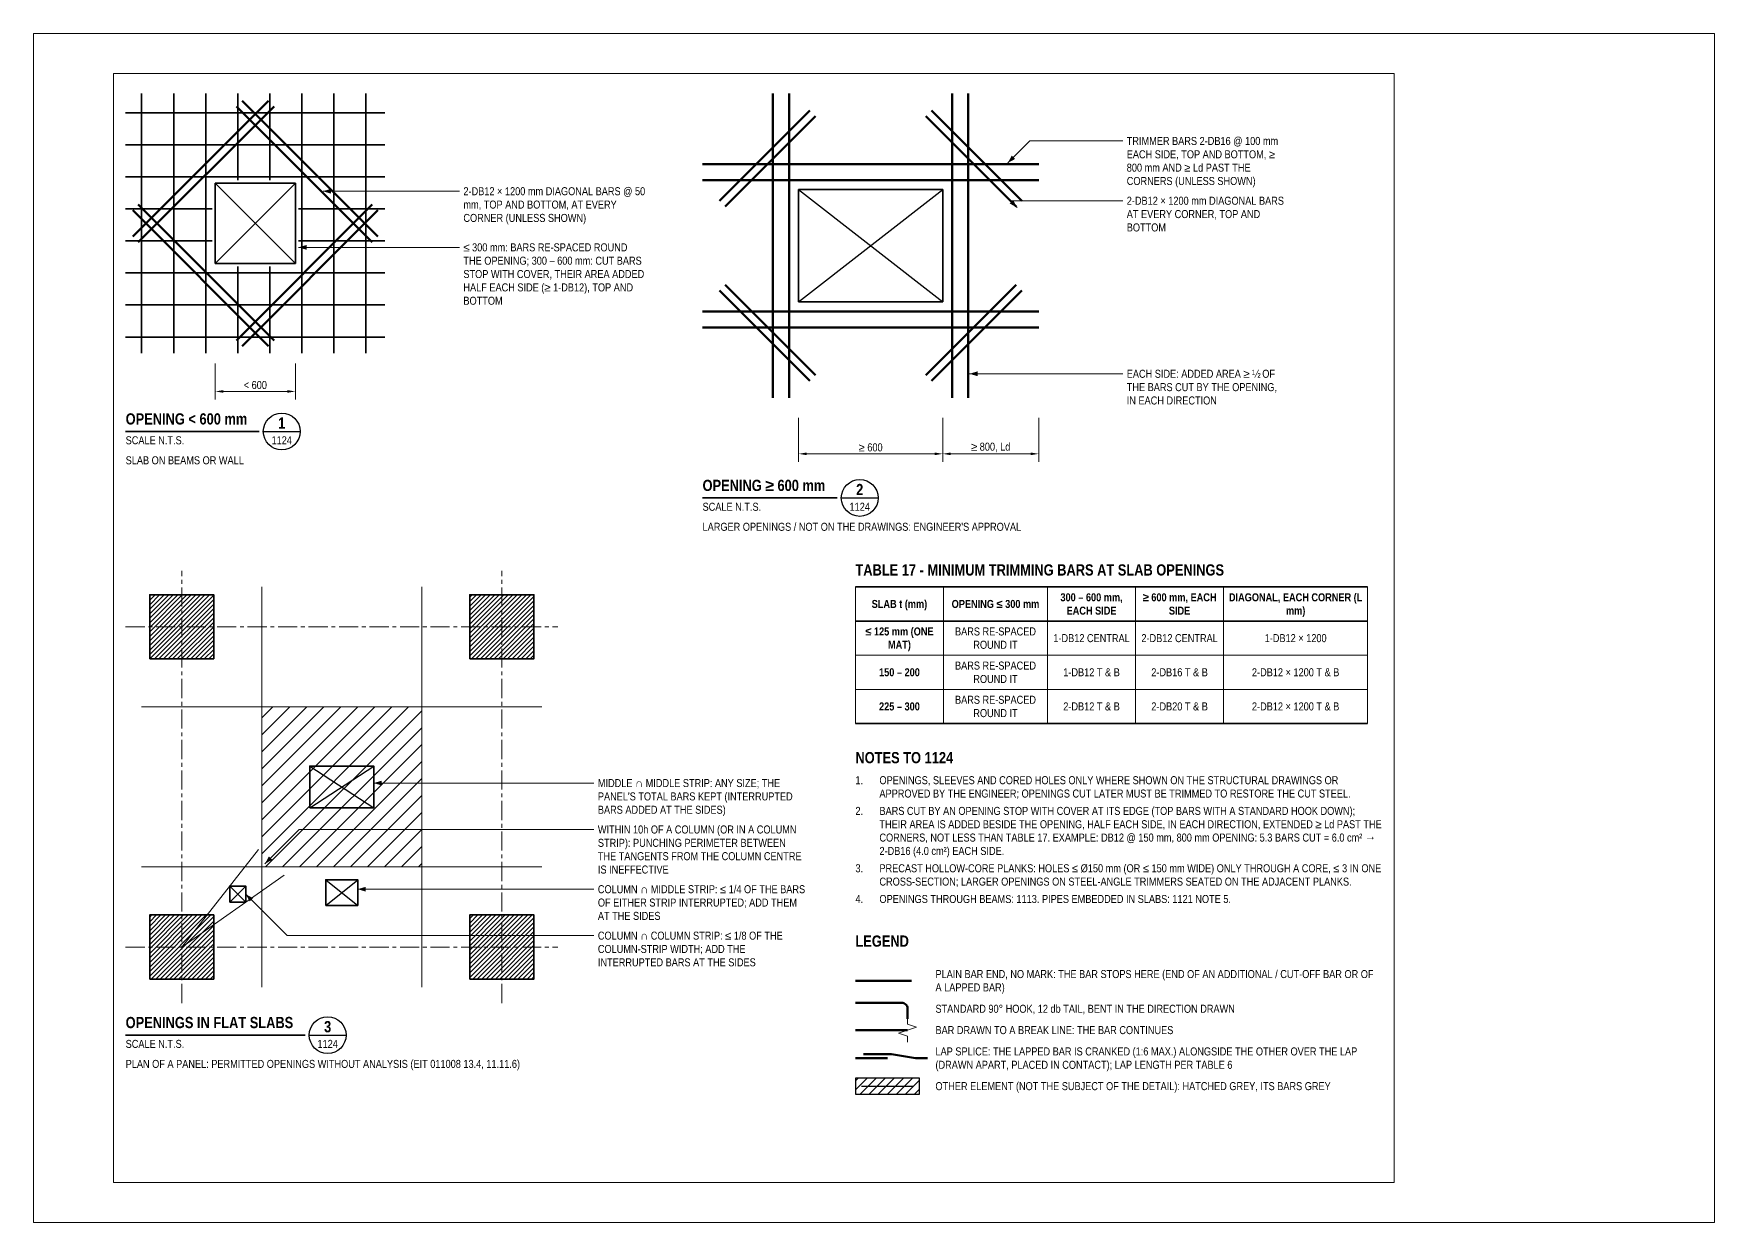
# Model space of a CAD drawing. Header units: millimetres. Extents: x 0 to 91000, y 0 to 7425.
# Drawn here: x 34500 to 45000, y 0 to 7425 of the extents above; entities that cross this region are included whole.
import ezdxf
from ezdxf.enums import TextEntityAlignment as Align

# ---------------------------------------------------------------- set-up
doc = ezdxf.new("R2010")
doc.units = ezdxf.units.MM
doc.header["$LTSCALE"] = 3.75
doc.linetypes.add('CENTER', pattern=[50.8, 31.75, -6.35, 6.35, -6.35])
for name, color, linetype, lineweight in [('S-ANNO', 3, 'Continuous', 18), ('S-BREAK', 8, 'Continuous', 18), ('S-CENT', 3, 'CENTER', 18), ('S-CONC', 4, 'Continuous', 35), ('S-CONC-VIS', 5, 'Continuous', 25), ('S-DET', 7, 'Continuous', 18), ('S-DIMS', 2, 'Continuous', 18), ('S-HATCH', 9, 'Continuous', 13), ('S-REBR', 1, 'Continuous', 50), ('S-REBR-NF', 252, 'Continuous', 25), ('S-REBR-SEC', 30, 'Continuous', 35), ('S-SYMB', 6, 'Continuous', 25), ('S-TEXT', 7, 'Continuous', 18), ('S-TITLE', 4, 'Continuous', 35), ('S-TTLB', 4, 'Continuous', 35), ('S-TTLB-THIN', 8, 'Continuous', 18)]:
    doc.layers.add(name, color=color, linetype=linetype, lineweight=lineweight)
doc.layers.add('S-SHEET', color=9, linetype='Continuous', lineweight=13, plot=False)
doc.layers.add('S-TB-AREA', color=9, linetype='Continuous', lineweight=13, plot=False)
doc.styles.add('AN', font='ARIALN_0.TTF')
doc.styles.add('ANB', font='ARIALNB_0.TTF')
doc.dimstyles.new('EIT-25', dxfattribs={"dimscale": 25, "dimtxt": 2, "dimasz": 2, "dimexe": 2, "dimexo": 1, "dimgap": 0.6, "dimtad": 1, "dimdec": 0, "dimtxsty": 'AN', "dimcen": 2.5, "dimclrd": 2, "dimclre": 8, "dimclrt": 7, "dimazin": 3, "dimtfac": 1, "dimtmove": 1, "dimatfit": 3, "dimlwd": -1, "dimlwe": -1, "dimarcsym": 0})

# ---------------------------------------------------------------- blocks, each defined once
blk = doc.blocks.new('VT-1124-1', base_point=(23, 188.84))
at = {"layer": 'S-SYMB'}
blk.add_line((57.4, 197.6), (66.6, 197.6), dxfattribs=at)
blk.add_circle((62, 197.6), 4.6, dxfattribs=at)
at = {"layer": 'S-TITLE'}
blk.add_line((23, 197.6), (56.4, 197.6), dxfattribs=at)
at = {"layer": 'S-TEXT'}
for s, height, style, p in [('1', 2.8, 'ANB', (62, 199.7)), ('1124', 2, 'AN', (62, 195.4))]:
    blk.add_text(s, height=height, dxfattribs=dict(at, style=style)).set_placement(p, align=Align.MIDDLE_CENTER)
at = {"layer": 'S-TEXT', "style": 'AN'}
for s, p in [('SCALE N.T.S.', (23, 196.4)), ('SLAB ON BEAMS OR WALL', (23, 191.4))]:
    blk.add_text(s, height=2, dxfattribs=at).set_placement(p, align=Align.TOP_LEFT)
at = {"layer": 'S-TITLE', "style": 'ANB'}
blk.add_text('OPENING < 600 mm', height=2.8, dxfattribs=at).set_placement((23, 198.5), align=Align.BOTTOM_LEFT)
blk = doc.blocks.new('VT-1124-2', base_point=(167.15, 172.23))
at = {"layer": 'S-SYMB'}
blk.add_line((201.82, 180.98), (211.02, 180.98), dxfattribs=at)
blk.add_circle((206.42, 180.98), 4.6, dxfattribs=at)
at = {"layer": 'S-TITLE'}
blk.add_line((167.15, 180.98), (200.82, 180.98), dxfattribs=at)
at = {"layer": 'S-TEXT'}
for s, height, style, p in [('2', 2.8, 'ANB', (206.42, 183.08)), ('1124', 2, 'AN', (206.42, 178.78))]:
    blk.add_text(s, height=height, dxfattribs=dict(at, style=style)).set_placement(p, align=Align.MIDDLE_CENTER)
at = {"layer": 'S-TEXT', "style": 'AN'}
for s, p in [('SCALE N.T.S.', (167.15, 179.78)), ("LARGER OPENINGS / NOT ON THE DRAWINGS: ENGINEER'S APPROVAL", (167.15, 174.78))]:
    blk.add_text(s, height=2, dxfattribs=at).set_placement(p, align=Align.TOP_LEFT)
at = {"layer": 'S-TITLE', "style": 'ANB'}
blk.add_text('OPENING ≥ 600 mm', height=2.8, dxfattribs=at).set_placement((167.15, 181.88), align=Align.BOTTOM_LEFT)
blk = doc.blocks.new('DET-1124-3', base_point=(23650, -66350))
at = {"layer": 'S-HATCH'}
h = blk.add_hatch(dxfattribs=at)
h.set_pattern_fill('ANSI31', color=256, scale=6.299213)
h.paths.add_polyline_path([(23800, -64200), (24200, -64200), (24200, -63800), (23800, -63800)])
h = blk.add_hatch(dxfattribs=at)
h.set_pattern_fill('ANSI31', color=256, scale=6.299213)
h.paths.add_polyline_path([(25800, -64200), (26200, -64200), (26200, -63800), (25800, -63800)])
h = blk.add_hatch(dxfattribs=at)
h.set_pattern_fill('ANSI31', color=256, scale=23.62205)
h.paths.add_polyline_path([(24500, -65500), (25500, -65500), (25500, -64500), (24500, -64500)])
h = blk.add_hatch(dxfattribs=at)
h.set_pattern_fill('ANSI31', color=256, scale=6.299213)
h.paths.add_polyline_path([(23800, -66200), (24200, -66200), (24200, -65800), (23800, -65800)])
h = blk.add_hatch(dxfattribs=at)
h.set_pattern_fill('ANSI31', color=256, scale=6.299213)
h.paths.add_polyline_path([(25800, -66200), (26200, -66200), (26200, -65800), (25800, -65800)])
at = {"layer": 'S-ANNO'}
for p, q in [((24500, -66250), (24500, -63750)), ((25500, -66250), (25500, -63750)), ((23750, -64500), (26250, -64500)), ((24000, -66000), (24480, -65392)), ((23750, -65500), (26250, -65500)), ((24000, -66000), (24640, -65552))]:
    blk.add_line(p, q, dxfattribs=at)
at = {"layer": 'S-ANNO', "flags": 128}
for points in [[(25200, -64976), (26500, -64976), (26575, -64976)], [(24520, -65480), (24734, -65266), (26500, -65266), (26575, -65266)], [(24400, -65670), (24659, -65929), (26500, -65929), (26575, -65929)], [(25100, -65639), (26500, -65639), (26575, -65639)]]:
    blk.add_lwpolyline(points, dxfattribs=at)
at = {"layer": 'S-ANNO'}
for points in [[(25200, -64976), (25250, -64991), (25250, -64961)], [(24520, -65480), (24566, -65455), (24545, -65434)], [(25100, -65639), (25150, -65654), (25150, -65624)], [(24400, -65670), (24425, -65716), (24446, -65695)]]:
    blk.add_solid(points, dxfattribs=at)
at = {"layer": 'S-CENT'}
for p, q in [((24000, -66350), (24000, -63650)), ((26000, -66350), (26000, -63650)), ((23650, -64000), (26350, -64000)), ((23650, -66000), (26350, -66000))]:
    blk.add_line(p, q, dxfattribs=at)
at = {"layer": 'S-CONC', "flags": 128}
for points in [[(23800, -64200), (24200, -64200), (24200, -63800), (23800, -63800)], [(25800, -64200), (26200, -64200), (26200, -63800), (25800, -63800)], [(24800, -65130), (25200, -65130), (25200, -64870), (24800, -64870)], [(24300, -65720), (24400, -65720), (24400, -65620), (24300, -65620)], [(24900, -65740), (25100, -65740), (25100, -65580), (24900, -65580)], [(23800, -66200), (24200, -66200), (24200, -65800), (23800, -65800)], [(25800, -66200), (26200, -66200), (26200, -65800), (25800, -65800)]]:
    blk.add_lwpolyline(points, close=True, dxfattribs=at)
at = {"layer": 'S-CONC-VIS'}
for p, q in [((24800, -65130), (25200, -64870)), ((24800, -64870), (25200, -65130)), ((24300, -65720), (24400, -65620)), ((24300, -65620), (24400, -65720)), ((24900, -65740), (25100, -65580)), ((24900, -65580), (25100, -65740))]:
    blk.add_line(p, q, dxfattribs=at)
at = {"layer": 'S-TEXT', "char_height": 50, "attachment_point": 1, "style": 'AN'}
for s, insert, width in [("MIDDLE ∩ MIDDLE STRIP: ANY SIZE; THE\\PPANEL'S TOTAL BARS KEPT (INTERRUPTED\\PBARS ADDED AT THE SIDES)", (26600, -64951), 1278.27), ('WITHIN 10h OF A COLUMN (OR IN A COLUMN\\PSTRIP): PUNCHING PERIMETER BETWEEN\\PTHE TANGENTS FROM THE COLUMN CENTRE\\PIS INEFFECTIVE', (26600, -65241), 1336.12), ('COLUMN ∩ MIDDLE STRIP: ≤ 1/4 OF THE BARS\\POF EITHER STRIP INTERRUPTED; ADD THEM\\PAT THE SIDES', (26600, -65614), 1359.29), ('COLUMN ∩ COLUMN STRIP: ≤ 1/8 OF THE\\PCOLUMN-STRIP WIDTH; ADD THE\\PINTERRUPTED BARS AT THE SIDES', (26600, -65904), 1213.61)]:
    blk.add_mtext(s, dxfattribs=dict(at, insert=insert, width=width))
blk = doc.blocks.new('VT-1124-3', base_point=(23, 38.03))
at = {"layer": 'S-SYMB'}
blk.add_line((68.88, 46.78), (78.08, 46.78), dxfattribs=at)
blk.add_circle((73.48, 46.78), 4.6, dxfattribs=at)
at = {"layer": 'S-TITLE'}
blk.add_line((23, 46.78), (67.88, 46.78), dxfattribs=at)
at = {"layer": 'S-TEXT'}
for s, height, style, p in [('3', 2.8, 'ANB', (73.48, 48.88)), ('1124', 2, 'AN', (73.48, 44.58))]:
    blk.add_text(s, height=height, dxfattribs=dict(at, style=style)).set_placement(p, align=Align.MIDDLE_CENTER)
at = {"layer": 'S-TEXT', "style": 'AN'}
for s, p in [('SCALE N.T.S.', (23, 45.58)), ('PLAN OF A PANEL: PERMITTED OPENINGS WITHOUT ANALYSIS (EIT 011008 13.4, 11.11.6)', (23, 40.58))]:
    blk.add_text(s, height=2, dxfattribs=at).set_placement(p, align=Align.TOP_LEFT)
at = {"layer": 'S-TITLE', "style": 'ANB'}
blk.add_text('OPENINGS IN FLAT SLABS', height=2.8, dxfattribs=at).set_placement((23, 47.68), align=Align.BOTTOM_LEFT)
blk = doc.blocks.new('TBL-1124-1', base_point=(205.37, 124.65))
at = {"layer": 'S-TTLB'}
for p, q in [((205.37, 158.78), (333.37, 158.78)), ((205.37, 150.25), (333.37, 150.25)), ((205.37, 124.65), (333.37, 124.65))]:
    blk.add_line(p, q, dxfattribs=at)
at = {"layer": 'S-TTLB-THIN'}
for p, q in [((205.37, 158.78), (205.37, 124.65)), ((227.37, 158.78), (227.37, 124.65)), ((253.37, 158.78), (253.37, 124.65)), ((275.37, 158.78), (275.37, 124.65)), ((297.37, 158.78), (297.37, 124.65)), ((333.37, 158.78), (333.37, 124.65)), ((205.37, 141.72), (333.37, 141.72)), ((205.37, 133.18), (333.37, 133.18))]:
    blk.add_line(p, q, dxfattribs=at)
at = {"layer": 'S-TEXT'}
for s, style, p in [('SLAB t (mm)', 'ANB', (216.37, 154.52)), ('OPENING ≤ 300 mm', 'ANB', (240.37, 154.52)), ('300 – 600 mm,', 'ANB', (264.37, 156.18)), ('≥ 600 mm, EACH', 'ANB', (286.37, 156.18)), ('DIAGONAL, EACH CORNER (L', 'ANB', (315.37, 156.18)), ('EACH SIDE', 'ANB', (264.37, 152.85)), ('SIDE', 'ANB', (286.37, 152.85)), ('mm)', 'ANB', (315.37, 152.85)), ('≤ 125 mm (ONE', 'ANB', (216.37, 147.65)), ('BARS RE-SPACED', 'AN', (240.37, 147.65)), ('1-DB12 CENTRAL', 'AN', (264.37, 145.98)), ('2-DB12 CENTRAL', 'AN', (286.37, 145.98)), ('1-DB12 × 1200', 'AN', (315.37, 145.98)), ('MAT)', 'ANB', (216.37, 144.32)), ('ROUND IT', 'AN', (240.37, 144.32)), ('BARS RE-SPACED', 'AN', (240.37, 139.12)), ('150 – 200', 'ANB', (216.37, 137.45)), ('ROUND IT', 'AN', (240.37, 135.78)), ('1-DB12 T & B', 'AN', (264.37, 137.45)), ('2-DB16 T & B', 'AN', (286.37, 137.45)), ('2-DB12 × 1200 T & B', 'AN', (315.37, 137.45)), ('BARS RE-SPACED', 'AN', (240.37, 130.58)), ('225 – 300', 'ANB', (216.37, 128.92)), ('ROUND IT', 'AN', (240.37, 127.25)), ('2-DB12 T & B', 'AN', (264.37, 128.92)), ('2-DB20 T & B', 'AN', (286.37, 128.92)), ('2-DB12 × 1200 T & B', 'AN', (315.37, 128.92))]:
    blk.add_text(s, height=2, dxfattribs=dict(at, style=style)).set_placement(p, align=Align.MIDDLE_CENTER)
at = {"layer": 'S-TITLE', "style": 'ANB'}
blk.add_text('TABLE 17 - MINIMUM TRIMMING BARS AT SLAB OPENINGS', height=2.8, dxfattribs=at).set_placement((205.37, 160.78), align=Align.BOTTOM_LEFT)
blk = doc.blocks.new('NOTES-1124-1', base_point=(205.37, 79.18))
at = {"layer": 'S-TEXT', "style": 'AN'}
for s, p in [('1.', (205.37, 108.85)), ('OPENINGS, SLEEVES AND CORED HOLES ONLY WHERE SHOWN ON THE STRUCTURAL DRAWINGS OR', (211.37, 108.85)), ('APPROVED BY THE ENGINEER; OPENINGS CUT LATER MUST BE TRIMMED TO RESTORE THE CUT STEEL.', (211.37, 105.52)), ('2.', (205.37, 101.18)), ('BARS CUT BY AN OPENING STOP WITH COVER AT ITS EDGE (TOP BARS WITH A STANDARD HOOK DOWN);', (211.37, 101.18)), ('THEIR AREA IS ADDED BESIDE THE OPENING, HALF EACH SIDE, IN EACH DIRECTION, EXTENDED ≥ Ld PAST THE', (211.37, 97.85)), ('CORNERS, NOT LESS THAN TABLE 17. EXAMPLE: DB12 @ 150 mm, 800 mm OPENING: 5.3 BARS CUT = 6.0 cm² →', (211.37, 94.52)), ('2-DB16 (4.0 cm²) EACH SIDE.', (211.37, 91.18)), ('3.', (205.37, 86.85)), ('PRECAST HOLLOW-CORE PLANKS: HOLES ≤ Ø150 mm (OR ≤ 150 mm WIDE) ONLY THROUGH A CORE, ≤ 3 IN ONE', (211.37, 86.85)), ('CROSS-SECTION; LARGER OPENINGS ON STEEL-ANGLE TRIMMERS SEATED ON THE ADJACENT PLANKS.', (211.37, 83.52)), ('4.', (205.37, 79.18)), ('OPENINGS THROUGH BEAMS: 1113. PIPES EMBEDDED IN SLABS: 1121 NOTE 5.', (211.37, 79.18))]:
    blk.add_text(s, height=2, dxfattribs=at).set_placement(p, align=Align.BOTTOM_LEFT)
at = {"layer": 'S-TITLE', "style": 'ANB'}
blk.add_text('NOTES TO 1124', height=2.8, dxfattribs=at).set_placement((205.37, 113.85), align=Align.BOTTOM_LEFT)
blk = doc.blocks.new('KEY-1124-1', base_point=(205.37, 32.05))
at = {"layer": 'S-HATCH'}
h = blk.add_hatch(dxfattribs=at)
h.set_pattern_fill('ANSI31', color=256, scale=0.50394)
h.paths.add_polyline_path([(205.37, 32.05), (221.37, 32.05), (221.37, 36.05), (205.37, 36.05)])
at = {"layer": 'S-BREAK', "flags": 128}
blk.add_lwpolyline([(218.37, 45.05), (218.37, 46.55), (216.12, 47.3), (220.62, 48.8), (218.37, 49.55), (218.37, 51.05)], dxfattribs=at)
at = {"layer": 'S-CONC-VIS', "flags": 128}
blk.add_lwpolyline([(205.37, 32.05), (221.37, 32.05), (221.37, 36.05), (205.37, 36.05)], close=True, dxfattribs=at)
at = {"layer": 'S-REBR'}
for p, q in [((205.37, 60.38), (219.37, 60.38)), ((205.37, 48.05), (218.37, 48.05)), ((205.37, 41.05), (213.37, 41.05))]:
    blk.add_line(p, q, dxfattribs=at)
at = {"layer": 'S-REBR', "flags": 128}
blk.add_lwpolyline([(205.37, 54.88), (216.97, 54.88, -0.414214), (218.37, 53.48), (218.37, 50.88)], format="xyb", dxfattribs=at)
blk.add_lwpolyline([(207.37, 42.05), (214.37, 42.05), (220.37, 41.05), (223.37, 41.05)], dxfattribs=at)
at = {"layer": 'S-REBR-NF'}
blk.add_line((206.87, 34.05), (219.87, 34.05), dxfattribs=at)
at = {"layer": 'S-TEXT', "style": 'AN'}
for s, p in [('PLAIN BAR END, NO MARK: THE BAR STOPS HERE (END OF AN ADDITIONAL / CUT-OFF BAR OR OF', (225.37, 63.05)), ('A LAPPED BAR)', (225.37, 59.72)), ('STANDARD 90° HOOK, 12 db TAIL, BENT IN THE DIRECTION DRAWN', (225.37, 54.38)), ('BAR DRAWN TO A BREAK LINE: THE BAR CONTINUES', (225.37, 49.05)), ('LAP SPLICE: THE LAPPED BAR IS CRANKED (1:6 MAX.) ALONGSIDE THE OTHER OVER THE LAP', (225.37, 43.72)), ('(DRAWN APART, PLACED IN CONTACT); LAP LENGTH PER TABLE 6', (225.37, 40.38)), ('OTHER ELEMENT (NOT THE SUBJECT OF THE DETAIL): HATCHED GREY, ITS BARS GREY', (225.37, 35.05))]:
    blk.add_text(s, height=2, dxfattribs=at).set_placement(p, align=Align.TOP_LEFT)
at = {"layer": 'S-TITLE', "style": 'ANB'}
blk.add_text('LEGEND', height=2.8, dxfattribs=at).set_placement((205.37, 68.05), align=Align.BOTTOM_LEFT)
blk = doc.blocks.new('DET-1124-1', base_point=(-810, -67100))
at = {"layer": 'S-ANNO', "flags": 128}
for points in [[(422.883, -65799.497), (1200, -65799.497), (1275, -65799.497)], [(270, -66150), (1200, -66150), (1275, -66150)]]:
    blk.add_lwpolyline(points, dxfattribs=at)
at = {"layer": 'S-ANNO'}
for points in [[(422.883, -65799.497), (472.883, -65814.497), (472.883, -65784.497)], [(270, -66150), (320, -66165), (320, -66135)]]:
    blk.add_solid(points, dxfattribs=at)
at = {"layer": 'S-CONC', "flags": 128}
blk.add_lwpolyline([(-250, -66250), (250, -66250), (250, -65750), (-250, -65750)], close=True, dxfattribs=at)
at = {"layer": 'S-CONC-VIS'}
for p, q in [((-250, -66250), (250, -65750)), ((-250, -65750), (250, -66250))]:
    blk.add_line(p, q, dxfattribs=at)
at = {"layer": 'S-REBR', "flags": 128}
for points in [[(82.337, -65233.817), (-766.183, -66082.337)], [(117.692, -65269.172), (-730.828, -66117.692)], [(730.828, -66117.692), (-117.692, -65269.172)], [(766.183, -66082.337), (-82.337, -65233.817)], [(-766.183, -65917.663), (82.337, -66766.183)], [(-730.828, -65882.308), (117.692, -66730.828)], [(-117.692, -66730.828), (730.828, -65882.308)], [(-82.337, -66766.183), (766.183, -65917.663)]]:
    blk.add_lwpolyline(points, dxfattribs=at)
at = {"layer": 'S-REBR-SEC'}
for p, q in [((-710, -66810), (-710, -65190)), ((-510, -66810), (-510, -65190)), ((-310, -66810), (-310, -65190)), ((-110, -65730), (-110, -65190)), ((90, -65730), (90, -65190)), ((290, -66810), (290, -65190)), ((490, -66810), (490, -65190)), ((690, -66810), (690, -65190)), ((-810, -65310), (810, -65310)), ((-810, -65510), (810, -65510)), ((-810, -65710), (810, -65710)), ((-810, -65910), (-270, -65910)), ((270, -65910), (810, -65910)), ((-810, -66110), (-270, -66110)), ((270, -66110), (810, -66110)), ((-810, -66310), (810, -66310)), ((-110, -66810), (-110, -66270)), ((90, -66810), (90, -66270)), ((-810, -66510), (810, -66510)), ((-810, -66710), (810, -66710))]:
    blk.add_line(p, q, dxfattribs=at)
at = {"layer": 'S-TEXT', "char_height": 50, "attachment_point": 1, "style": 'AN'}
for s, insert, width in [('2-DB12 × 1200 mm DIAGONAL BARS @ 50\\Pmm, TOP AND BOTTOM, AT EVERY\\PCORNER (UNLESS SHOWN)', (1300, -65774.497), 1193.67326), ('≤ 300 mm: BARS RE-SPACED ROUND\\PTHE OPENING; 300 – 600 mm: CUT BARS\\PSTOP WITH COVER, THEIR AREA ADDED\\PHALF EACH SIDE (≥ 1-DB12), TOP AND\\PBOTTOM', (1300, -66125), 1187.32401)]:
    blk.add_mtext(s, dxfattribs=dict(at, insert=insert, width=width))
at = {"layer": 'S-DIMS'}
blk.add_linear_dim(base=(-250, -67050), p1=(-250, -66850), p2=(250, -66850), text='< 600', dimstyle='EIT-25', dxfattribs=at).render()
blk = doc.blocks.new('DET-1124-2', base_point=(6950, -67375.4))
at = {"layer": 'S-ANNO', "flags": 128}
for points in [[(8857.2, -65482.8), (8994.2, -65345.8), (9500, -65345.8), (9575, -65345.8)], [(8915.1, -65761.5), (8872.7, -65719.2), (9500, -65719.2), (9575, -65719.2)], [(8617.8, -66800), (9500, -66800), (9575, -66800)]]:
    blk.add_lwpolyline(points, dxfattribs=at)
at = {"layer": 'S-ANNO'}
for points in [[(8857.2, -65482.8), (8903.2, -65458), (8882, -65436.8)], [(8915.1, -65761.5), (8890.3, -65715.6), (8869.1, -65736.8)], [(8617.8, -66800), (8667.8, -66815), (8667.8, -66785)]]:
    blk.add_solid(points, dxfattribs=at)
at = {"layer": 'S-CONC', "flags": 128}
blk.add_lwpolyline([(7550, -66350), (8450, -66350), (8450, -65650), (7550, -65650)], close=True, dxfattribs=at)
at = {"layer": 'S-CONC-VIS'}
for p, q in [((7550, -66350), (8450, -65650)), ((7550, -65650), (8450, -66350))]:
    blk.add_line(p, q, dxfattribs=at)
at = {"layer": 'S-REBR', "flags": 128}
for points in [[(7390, -66950), (7390, -65050)], [(7490, -66950), (7490, -65050)], [(8510, -66950), (8510, -65050)], [(8610, -66950), (8610, -65050)], [(7620.7, -65155), (7055, -65720.7)], [(7656.1, -65190.4), (7090.4, -65756.1)], [(8909.6, -65756.1), (8343.9, -65190.4)], [(8945, -65720.7), (8379.3, -65155)], [(6950, -65490), (9050, -65490)], [(6950, -65590), (9050, -65590)], [(7090.4, -66243.9), (7656.1, -66809.6)], [(8343.9, -66809.6), (8909.6, -66243.9)], [(7055, -66279.3), (7620.7, -66845)], [(8379.3, -66845), (8945, -66279.3)], [(6950, -66410), (9050, -66410)], [(6950, -66510), (9050, -66510)]]:
    blk.add_lwpolyline(points, dxfattribs=at)
at = {"layer": 'S-TEXT', "char_height": 50, "attachment_point": 1, "style": 'AN'}
for s, insert, width in [('TRIMMER BARS 2-DB16 @ 100 mm\\PEACH SIDE, TOP AND BOTTOM, ≥\\P800 mm AND ≥ Ld PAST THE\\PCORNERS (UNLESS SHOWN)', (9600, -65320.8), 996.421), ('2-DB12 × 1200 mm DIAGONAL BARS\\PAT EVERY CORNER, TOP AND\\PBOTTOM', (9600, -65694.2), 1033.842), ('EACH SIDE: ADDED AREA ≥ ½ OF\\PTHE BARS CUT BY THE OPENING,\\PIN EACH DIRECTION', (9600, -66775), 988.83)]:
    blk.add_mtext(s, dxfattribs=dict(at, insert=insert, width=width))
at = {"layer": 'S-DIMS'}
for base, p1, p2, text in [((7550, -67300), (7550, -67050), (8450, -67050), '≥ 600'), ((8450, -67300), (8450, -67050), (9050, -67050), '≥ 800, Ld')]:
    blk.add_linear_dim(base=base, p1=p1, p2=p2, text=text, dimstyle='EIT-25', dxfattribs=at).render()

msp = doc.modelspace()

# ---------------------------------------------------------------- linework, layer by layer
at = {"layer": 'S-SHEET', "flags": 128}
msp.add_lwpolyline([(34500, 0), (45000, 0), (45000, 7425), (34500, 7425)], close=True, dxfattribs=at)
at = {"layer": 'S-TB-AREA', "flags": 128}
msp.add_lwpolyline([(35000, 250), (43000, 250), (43000, 7175), (35000, 7175)], close=True, dxfattribs=at)

# ---------------------------------------------------------------- block references
at = {"layer": 'S-DET', "zscale": 25}
for name, p in [('DET-1124-1', (35075, 5140)), ('DET-1124-2', (38679, 4725)), ('DET-1124-3', (35075, 1370))]:
    msp.add_blockref(name, p, dxfattribs=at)
at = {"layer": 'S-TEXT', "xscale": 25, "yscale": 25, "zscale": 25}
for name, p in [('VT-1124-1', (35075, 4721)), ('VT-1124-2', (38679, 4306)), ('TBL-1124-1', (39634, 3116)), ('NOTES-1124-1', (39634, 1980)), ('KEY-1124-1', (39634, 801)), ('VT-1124-3', (35075, 951))]:
    msp.add_blockref(name, p, dxfattribs=at)

doc.saveas('drawing.dxf')
